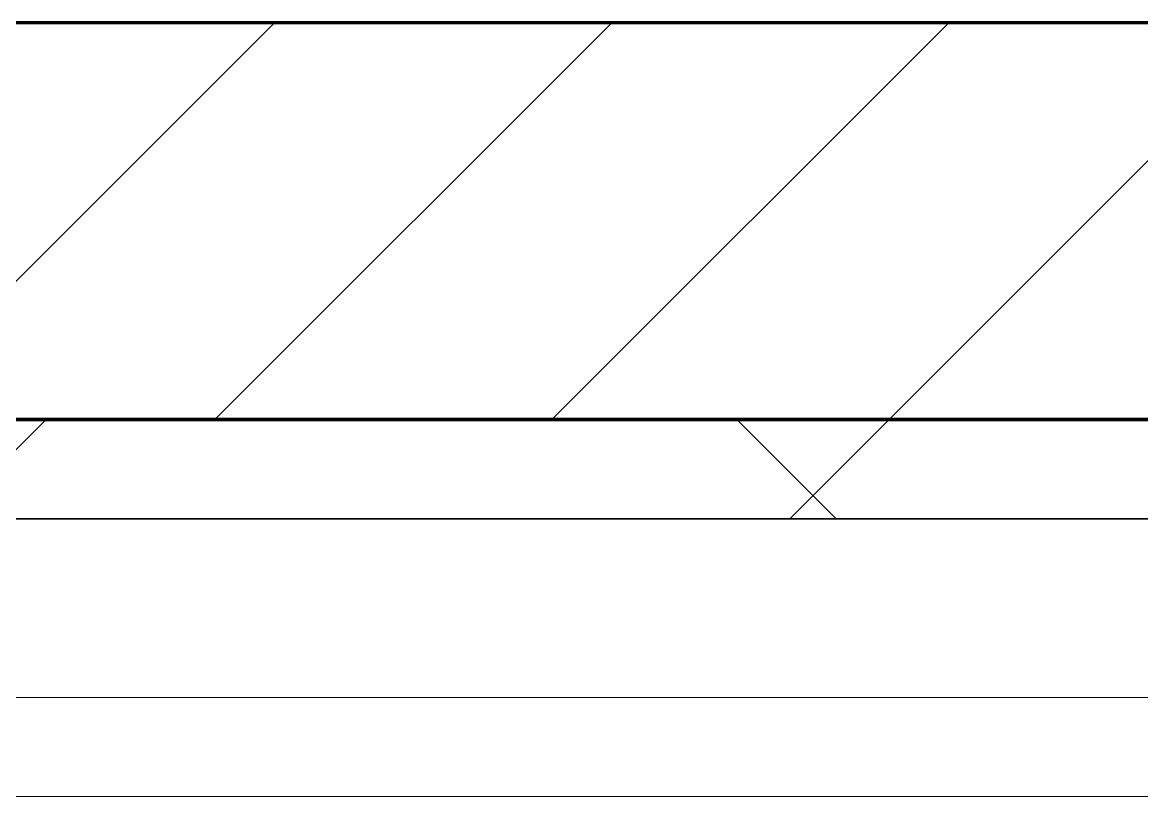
# Model space of a CAD drawing. Header units: millimetres. Extents: x -794868 to -715506, y -16735 to 22434.
# Drawn here: x -723556 to -722992, y 3879 to 4269 of the extents above; entities that cross this region are included whole.
import ezdxf

# ---------------------------------------------------------------- set-up
doc = ezdxf.new("R2010")
doc.units = ezdxf.units.MM
for name, color, linetype, lineweight in [('A-GLAZ-CURT', 2, 'Continuous', 9), ('A-WALL', 5, 'Continuous', 35), ('A-WALL-FNSH', 2, 'Continuous', 35), ('A-WALL-PATT', 1, 'Continuous', 35)]:
    doc.layers.add(name, color=color, linetype=linetype, lineweight=lineweight)

# ---------------------------------------------------------------- blocks, each defined once
blk = doc.blocks.new('System Panel - DPA-AR_Metal Ceiling Rectangular Panel-V13-4262-01 ENLARGED UPPER PLATFORM LEVEL - REFLECTED CEILING PLAN - SHEET 3')
at = {"layer": 'A-GLAZ-CURT'}
for p, q in [((-721907.37, 4019.02), (-724307.37, 4019.02)), ((-724307.37, 4019.02), (-721907.37, 4019.02)), ((-724307.37, 3929.03), (-721907.37, 3929.03)), ((-721907.37, 3929.03), (-724307.37, 3929.03))]:
    blk.add_line(p, q, dxfattribs=at)
blk = doc.blocks.new('System Panel - DPA-AR_Metal Ceiling Rectangular Panel-V22-4262-01 ENLARGED UPPER PLATFORM LEVEL - REFLECTED CEILING PLAN - SHEET 3')
at = {"layer": 'A-GLAZ-CURT'}
for p, q in [((-773182.37, 3879.03), (-775582.37, 3879.03)), ((-775582.37, 3879.03), (-773182.37, 3879.03))]:
    blk.add_line(p, q, dxfattribs=at)
blk = doc.blocks.new('PPLS-PP19_Custom Tile Pattern - Custom Tile Pattern-V77-4262-01 ENLARGED UPPER PLATFORM LEVEL - REFLECTED CEILING PLAN - SHEET 3')
at = {"layer": 'A-GLAZ-CURT'}
for p, q in [((-300, 0), (300, 0)), ((300, 0), (-300, 0)), ((195.99, 0), (203.78, 0)), ((203.78, 0), (195.99, 0)), ((204.65, 0), (213.31, 0)), ((213.31, 0), (204.65, 0)), ((230.06, 0), (300, 0)), ((-300, -50), (300, -50)), ((300, -50), (-300, -50))]:
    blk.add_line(p, q, dxfattribs=at)
for points, knots in [([(-135.66, 0), (-132.44, 0), (-124.68, 0), (-107.3, 0), (-90.42, 0), (-75.26, 0), (-68.41, 0), (-65.12, 0), (-63.63, 0)], [-4306.218635, -4306.218635, -4306.218635, -4306.218635, -4054.690705, -3793.097032, -3402.597032, -3144.956779, -3050.982048, -2969.237017, -2969.237017, -2969.237017, -2969.237017]), ([(-86.16, 0), (-91.37, 0), (-104.13, 0), (-121.8, 0), (-132.76, 0), (-135.61, 0)], [-1681.3698, -1681.3698, -1681.3698, -1681.3698, -1374.161226, -945.742622, -784.803063, -784.803063, -784.803063, -784.803063]), ([(-26.75, 0), (-27.82, 0), (-36.18, 0), (-53.55, 0), (-78.2, 0), (-109.57, 0), (-125.59, 0), (-135.57, 0)], [-8718.362214, -8718.362214, -8718.362214, -8718.362214, -8532.293389, -8073.216054, -7508.296369, -7004.680444, -6517.62769, -6517.62769, -6517.62769, -6517.62769]), ([(-72.93, 0), (-75.51, 0), (-91.45, 0), (-114.41, 0), (-135.21, 0), (-135.39, 0)], [-19442.345229, -19442.345229, -19442.345229, -19442.345229, -18935.241197, -17136.203329, -17120.441938, -17120.441938, -17120.441938, -17120.441938]), ([(-134.15, 0), (-133.32, 0), (-130.31, 0), (-117.33, 0), (-92.04, 0), (-77.37, 0), (-69.88, 0), (-67.71, 0)], [-7657.439573, -7657.439573, -7657.439573, -7657.439573, -7293.749979, -6839.55839, -6236.997189, -5713.340575, -5455.961046, -5455.961046, -5455.961046, -5455.961046]), ([(-126.5, 0), (-122.44, 0), (-108.71, 0), (-88.96, 0), (-73.63, 0), (-67.66, 0)], [-5231.017328, -5231.017328, -5231.017328, -5231.017328, -4994.692869, -4542.524482, -4134.96705, -4134.96705, -4134.96705, -4134.96705]), ([(-125.15, 0), (-124.93, 0), (-121.96, 0), (-113.01, 0), (-98.9, 0), (-85.29, 0), (-73.12, 0), (-68.21, 0), (-68.04, 0)], [-3362.7396, -3362.7396, -3362.7396, -3362.7396, -3342.215224, -3074.362186, -2902.289527, -2605.247022, -2322.099534, -2311.883475, -2311.883475, -2311.883475, -2311.883475]), ([(-36.33, 0), (-36.43, 0), (-37.27, 0), (-45.02, 0), (-46.13, 0), (-60.59, 0), (-81.23, 0), (-99.51, 0), (-114.02, 0), (-117.28, 0), (-118.78, 0)], [-1855.773136, -1855.773136, -1855.773136, -1855.773136, -1810.870157, -1672.078046, -1405.135169, -1060.00838, -740.068933, -229.489605, -116.330425, 0, 0, 0, 0]), ([(-67.91, 0), (-72.98, 0), (-87.79, 0), (-107.61, 0), (-116.56, 0), (-117.56, 0)], [-2627.997013, -2627.997013, -2627.997013, -2627.997013, -2193.204658, -1433.981041, -985.49888, -985.49888, -985.49888, -985.49888]), ([(-115.82, 0), (-114.96, 0), (-110.41, 0), (-96.78, 0), (-71.33, 0), (-42.53, 0), (-15.24, 0), (-3.81, 0), (-0.97, 0)], [-5724.064692, -5724.064692, -5724.064692, -5724.064692, -5430.283136, -5103.229623, -4799.173296, -4065.652676, -3589.737505, -3410.081093, -3410.081093, -3410.081093, -3410.081093]), ([(0.18, 0), (-2.47, 0), (-12.93, 0), (-25.64, 0), (-40, 0), (-56.24, 0), (-75.59, 0), (-94, 0), (-112.01, 0), (-114.94, 0), (-115.63, 0)], [-2672.309529, -2672.309529, -2672.309529, -2672.309529, -2518.50168, -2125.455881, -1792.521578, -1466.981642, -1208.454564, -789.402658, -501.969187, -243.577221, -243.577221, -243.577221, -243.577221]), ([(-91.46, 0), (-90.09, 0), (-84.7, 0), (-77.43, 0), (-72.73, 0), (-72.64, 0), (-72.64, 0)], [-19832.387487, -19832.387487, -19832.387487, -19832.387487, -19753.885894, -19541.04734, -19478.625389, -19471.062469, -19471.062469, -19471.062469, -19471.062469]), ([(-68.48, 0), (-68.89, 0), (-74.82, 0), (-80.63, 0), (-86.16, 0)], [-2031.655175, -2031.655175, -2031.655175, -2031.655175, -2007.031671, -1681.3698, -1681.3698, -1681.3698, -1681.3698]), ([(-29.03, 0), (-33.97, 0), (-43.74, 0), (-56.37, 0), (-71.66, 0), (-77.83, 0), (-82.66, 0), (-83.28, 0), (-83.28, 0)], [-2680.714891, -2680.714891, -2680.714891, -2680.714891, -2413.671296, -2161.752162, -2006.592567, -1646.621388, -1424.436217, -1393.971743, -1393.971743, -1393.971743, -1393.971743]), ([(-83.28, 0), (-83.28, 0), (-82.91, 0), (-76.28, 0), (-71.13, 0), (-67.7, 0)], [-1393.4169, -1393.4169, -1393.4169, -1393.4169, -1353.722004, -1274.333717, -1080.210917, -1080.210917, -1080.210917, -1080.210917]), ([(-36.62, 0), (-36.62, 0), (-40.35, 0), (-44.32, 0), (-55.09, 0), (-65.28, 0), (-67.71, 0)], [-4069.478503, -4069.478503, -4069.478503, -4069.478503, -3858.647035, -3538.256648, -2842.901703, -2633.722611, -2633.722611, -2633.722611, -2633.722611]), ([(-67.52, 0), (-64.94, 0), (-61.84, 0), (-60.36, 0), (-59.97, 0)], [-5448.562773, -5448.562773, -5448.562773, -5448.562773, -5140.470607, -5006.787413, -5006.787413, -5006.787413, -5006.787413]), ([(-67.35, 0), (-59.93, 0), (-48.14, 0), (-36.49, 0), (-33.57, 0), (-29.94, 0), (-28.57, 0)], [-1073.56893, -1073.56893, -1073.56893, -1073.56893, -651.549973, -296.515819, -83.513472, 0, 0, 0, 0]), ([(-66.59, 0), (-65.14, 0), (-59.51, 0), (-54.4, 0), (-48.53, 0), (-30.79, 0), (-18.03, 0), (8.61, 0), (15.02, 0), (22.91, 0), (31, 0), (39.04, 0), (51.19, 0), (58.74, 0), (61.34, 0), (61.45, 0)], [-4110.085044, -4110.085044, -4110.085044, -4110.085044, -4008.285538, -3689.699207, -3546.54457, -3315.260113, -2864.387349, -2439.246196, -2084.094819, -1956.422387, -1818.904206, -1645.594513, -1443.202566, -1228.752106, -1120.932285, -1120.932285, -1120.932285, -1120.932285]), ([(-66.39, 0), (-66.39, 0), (-63.63, 0), (-53.63, 0), (-34.42, 0), (-29.82, 0), (-29.19, 0)], [-2493.31794, -2493.31794, -2493.31794, -2493.31794, -2315.303971, -1809.437387, -963.711516, -666.19313, -666.19313, -666.19313, -666.19313]), ([(31.18, 0), (25.97, 0), (11.99, 0), (-16.92, 0), (-47.42, 0), (-65.77, 0), (-66.37, 0), (-66.38, 0)], [-4496.803627, -4496.803627, -4496.803627, -4496.803627, -4222.080604, -3745.412743, -2981.410125, -2542.574734, -2498.224237, -2498.224237, -2498.224237, -2498.224237]), ([(-63.63, 0), (-61.49, 0), (-57.39, 0), (-54.49, 0), (-45.2, 0), (-40.79, 0), (-40.46, 0), (-40.44, 0)], [-2969.237017, -2969.237017, -2969.237017, -2969.237017, -2851.217951, -2734.127174, -2474.780881, -2410.990208, -2350.645972, -2350.645972, -2350.645972, -2350.645972]), ([(-58.83, 0), (-58.37, 0), (-57.29, 0), (-54.23, 0), (-46.33, 0), (-42.62, 0), (-41.76, 0)], [-4859.52896, -4859.52896, -4859.52896, -4859.52896, -4680.891996, -4469.85053, -4321.566175, -4270.495146, -4270.495146, -4270.495146, -4270.495146]), ([(-51.83, 0), (-51.83, 0), (-51.78, 0), (-47.4, 0), (-46.01, 0), (-40.22, 0), (-36.78, 0)], [-632.814994, -632.814994, -632.814994, -632.814994, -627.965721, -508.377888, -260.442412, 0, 0, 0, 0]), ([(0.16, 0), (-0.77, 0), (-8.1, 0), (-20.62, 0), (-32.81, 0), (-44.85, 0), (-51.43, 0), (-51.79, 0)], [-1665.369307, -1665.369307, -1665.369307, -1665.369307, -1617.263037, -1290.787923, -1039.307308, -819.71621, -644.910881, -644.910881, -644.910881, -644.910881]), ([(-41.76, 0), (-39.9, 0), (-37.72, 0), (-36.92, 0), (-36.77, 0)], [-4270.495146, -4270.495146, -4270.495146, -4270.495146, -4161.040818, -4106.245333, -4106.245333, -4106.245333, -4106.245333]), ([(-36.78, 0), (-32.43, 0), (-20.62, 0), (-7.58, 0), (0.15, 0)], [-6191.144455, -6191.144455, -6191.144455, -6191.144455, -5862.463379, -5430.746429, -5430.746429, -5430.746429, -5430.746429]), ([(-36.29, 0), (-36.29, 0), (-34.66, 0), (-28.88, 0), (-26.95, 0), (-26.54, 0)], [-9150.272121, -9150.272121, -9150.272121, -9150.272121, -9057.163041, -8919.836787, -8834.607043, -8834.607043, -8834.607043, -8834.607043]), ([(30.82, 0), (29.27, 0), (20.14, 0), (3.54, 0), (-16.58, 0), (-34.76, 0), (-36.04, 0)], [-10462.034656, -10462.034656, -10462.034656, -10462.034656, -10363.088938, -9884.23066, -9424.652049, -9182.880979, -9182.880979, -9182.880979, -9182.880979]), ([(-33.34, 0), (-33.34, 0), (-32.93, 0), (-31.16, 0), (-30.52, 0)], [-2415.024266, -2415.024266, -2415.024266, -2415.024266, -2357.633367, -2323.618664, -2323.618664, -2323.618664, -2323.618664]), ([(70.61, 0), (66.16, 0), (55.8, 0), (39.61, 0), (24.74, 0), (2.64, 0), (-17.84, 0), (-30.57, 0), (-31.82, 0), (-32, 0)], [-4647.237329, -4647.237329, -4647.237329, -4647.237329, -4326.416877, -4098.545751, -3766.694881, -3333.063701, -2994.501669, -2698.150104, -2614.070998, -2614.070998, -2614.070998, -2614.070998]), ([(-30.76, 0), (-30.73, 0), (-29.99, 0), (-23.47, 0), (-15.75, 0), (-15.19, 0)], [-54176.191683, -54176.191683, -54176.191683, -54176.191683, -54157.274271, -53749.15266, -53717.791567, -53717.791567, -53717.791567, -53717.791567]), ([(-30.52, 0), (-27.11, 0), (-17.83, 0), (5.99, 0), (22.06, 0), (37.44, 0), (45.92, 0), (57.68, 0), (63.32, 0), (67.98, 0)], [-2323.618664, -2323.618664, -2323.618664, -2323.618664, -2142.497158, -1716.209403, -1206.526904, -1089.329421, -901.315459, -753.071572, -499.492426, -499.492426, -499.492426, -499.492426]), ([(-13, 0), (-14.35, 0), (-17.68, 0), (-25.97, 0), (-29.52, 0), (-30.21, 0)], [-55207.591944, -55207.591944, -55207.591944, -55207.591944, -54789.006179, -54461.685999, -54290.791712, -54290.791712, -54290.791712, -54290.791712]), ([(0.19, 0), (-4.56, 0), (-14.34, 0), (-24.92, 0), (-29.03, 0)], [-3261.158873, -3261.158873, -3261.158873, -3261.158873, -2903.012179, -2680.714891, -2680.714891, -2680.714891, -2680.714891]), ([(-28.98, 0), (-28.66, 0), (-27.39, 0), (-24.45, 0), (-22.56, 0)], [-166.548282, -166.548282, -166.548282, -166.548282, -102.06493, 0, 0, 0, 0]), ([(-28.57, 0), (-26.93, 0), (-20.29, 0), (-11.45, 0), (2.08, 0), (13.15, 0), (21.24, 0), (24.62, 0), (24.72, 0), (24.72, 0)], [-5361.429781, -5361.429781, -5361.429781, -5361.429781, -5261.36855, -5050.479954, -4785.90057, -4596.498881, -4445.288762, -4384.376941, -4376.041937, -4376.041937, -4376.041937, -4376.041937]), ([(-22.56, 0), (-20.27, 0), (-17.03, 0), (-11.36, 0), (-7.66, 0), (-6.6, 0), (-6.44, 0)], [-56468.192263, -56468.192263, -56468.192263, -56468.192263, -56344.022017, -56303.229861, -56166.290093, -56124.392176, -56124.392176, -56124.392176, -56124.392176]), ([(-15.19, 0), (-13.07, 0), (7.48, 0), (42.82, 0), (88.72, 0), (120.63, 0), (138.28, 0), (138.53, 0)], [-461.142613, -461.142613, -461.142613, -461.142613, -429.606584, -390.253598, -346.313304, -291.370682, -290.5735, -290.5735, -290.5735, -290.5735]), ([(-6.54, 0), (-6.73, 0), (-7.2, 0), (-7.6, 0), (-7.79, 0)], [-56009.792147, -56009.792147, -56009.792147, -56009.792147, -55949.290093, -55895.192118, -55895.192118, -55895.192118, -55895.192118]), ([(-2.63, 0), (-2.47, 0), (-1.99, 0), (-1.05, 0), (-0.89, 0)], [-226.825321, -226.825321, -226.825321, -226.825321, -220.269177, -219.003758, -219.003758, -219.003758, -219.003758]), ([(-0.08, 0), (1.6, 0), (5.99, 0), (15.97, 0), (22.54, 0), (24.49, 0)], [-217.107559, -217.107559, -217.107559, -217.107559, -206.416616, -198.214427, -187.717507, -187.717507, -187.717507, -187.717507]), ([(103.09, 0), (101.08, 0), (86.31, 0), (63.34, 0), (35.84, 0), (12, 0), (4.32, 0), (0.27, 0), (0.13, 0)], [-375.435014, -375.435014, -375.435014, -375.435014, -369.147452, -330.153101, -307.516438, -285.83788, -246.234814, -244.773777, -244.773777, -244.773777, -244.773777]), ([(0.24, 0), (1.75, 0), (6.27, 0), (9.64, 0), (10.14, 0), (10.18, 0)], [-3383.987511, -3383.987511, -3383.987511, -3383.987511, -3285.047089, -3066.359526, -3044.715262, -3044.715262, -3044.715262, -3044.715262]), ([(9.32, 0), (9.08, 0), (7.65, 0), (4.59, 0), (1.24, 0), (0.54, 0)], [-2922.926651, -2922.926651, -2922.926651, -2922.926651, -2882.788014, -2720.818881, -2679.34943, -2679.34943, -2679.34943, -2679.34943]), ([(8.33, 0), (8.19, 0), (7.18, 0), (4.13, 0), (0.91, 0), (0.79, 0)], [-3574.286521, -3574.286521, -3574.286521, -3574.286521, -3526.962355, -3285.499107, -3276.429311, -3276.429311, -3276.429311, -3276.429311]), ([(76.63, 0), (74.8, 0), (67.65, 0), (53.52, 0), (37, 0), (24.07, 0), (13.78, 0), (5.66, 0), (0.83, 0)], [-3095.572228, -3095.572228, -3095.572228, -3095.572228, -2950.589685, -2634.532728, -2313.748533, -2106.613311, -1925.670641, -1676.76829, -1676.76829, -1676.76829, -1676.76829]), ([(0.88, 0), (2.25, 0), (17.53, 0), (43.36, 0), (70.92, 0), (82.12, 0), (83.66, 0)], [-5417.251398, -5417.251398, -5417.251398, -5417.251398, -5340.621928, -4573.028122, -4094.177415, -3869.465285, -3869.465285, -3869.465285, -3869.465285]), ([(24.69, 0), (24.54, 0), (20.99, 0), (15.48, 0), (10.8, 0), (9.63, 0)], [-4368.572414, -4368.572414, -4368.572414, -4368.572414, -4306.476363, -4080.000647, -3772.857994, -3772.857994, -3772.857994, -3772.857994]), ([(18.16, 0), (19.15, 0), (24.25, 0), (25.66, 0), (26.12, 0)], [-5700.113719, -5700.113719, -5700.113719, -5700.113719, -5554.232259, -5302.431367, -5302.431367, -5302.431367, -5302.431367]), ([(114.39, 0), (114.2, 0), (112.08, 0), (105.42, 0), (92.38, 0), (85.59, 0), (74.4, 0), (62.26, 0), (51.85, 0), (43.81, 0), (29.53, 0), (20.67, 0), (18.85, 0), (18.16, 0)], [-8148.58938, -8148.58938, -8148.58938, -8148.58938, -8105.191388, -7723.759874, -7531.75727, -7135.649961, -6924.452779, -6738.82075, -6548.303034, -6314.283804, -6135.05769, -5972.647715, -5832.674503, -5832.674503, -5832.674503, -5832.674503]), ([(27.44, 0), (27.9, 0), (29.54, 0), (38.07, 0), (53.39, 0), (71.67, 0), (84.83, 0), (86.01, 0), (92.51, 0), (94.33, 0)], [-5037.309798, -5037.309798, -5037.309798, -5037.309798, -4887.603822, -4705.298446, -4353.683244, -3960.84581, -3759.045785, -3336.541051, -2783.776468, -2783.776468, -2783.776468, -2783.776468]), ([(27.89, 0), (29.09, 0), (33.4, 0), (48.37, 0), (71.92, 0), (100.57, 0), (116.36, 0), (128.63, 0), (128.95, 0)], [-147.777612, -147.777612, -147.777612, -147.777612, -135.792042, -118.513713, -97.899267, -63.759246, -39.050993, -35.895543, -35.895543, -35.895543, -35.895543]), ([(53.18, 0), (53.06, 0), (52.22, 0), (44.99, 0), (36.46, 0), (30.82, 0)], [-622.740158, -622.740158, -622.740158, -622.740158, -566.066452, -360.610861, 0, 0, 0, 0]), ([(135.11, 0), (126.61, 0), (106.64, 0), (76.86, 0), (57.82, 0), (46.51, 0), (41.18, 0), (36.02, 0), (35.54, 0), (35.54, 0)], [-447.436494, -447.436494, -447.436494, -447.436494, -401.860199, -357.622665, -341.267687, -334.000314, -326.15566, -319.318397, -317.489778, -317.489778, -317.489778, -317.489778]), ([(36.29, 0), (37.77, 0), (48.82, 0), (57.87, 0), (65.28, 0), (67.8, 0)], [-314.598523, -314.598523, -314.598523, -314.598523, -305.899624, -287.17622, -277.699086, -277.699086, -277.699086, -277.699086]), ([(61.47, 0), (61.47, 0), (61.21, 0), (54.61, 0), (53.71, 0), (53.56, 0)], [-1113.311073, -1113.311073, -1113.311073, -1113.311073, -1096.402191, -891.204116, -747.28819, -747.28819, -747.28819, -747.28819]), ([(68.03, 0), (75.44, 0), (97.98, 0), (124.45, 0), (132.42, 0), (134.6, 0)], [-277.402263, -277.402263, -277.402263, -277.402263, -249.500363, -194.761443, -152.241002, -152.241002, -152.241002, -152.241002]), ([(135.92, 0), (121.3, 0), (98.7, 0), (75.66, 0), (68.04, 0)], [-106.196254, -106.196254, -106.196254, -106.196254, -59.610984, -36.738894, -36.738894, -36.738894, -36.738894]), ([(68.84, 0), (70.01, 0), (72.88, 0), (75.22, 0), (76.03, 0), (76.21, 0)], [-484.087222, -484.087222, -484.087222, -484.087222, -421.953223, -334.951786, -290.452333, -290.452333, -290.452333, -290.452333]), ([(76.22, 0), (75.58, 0), (73.64, 0), (71.05, 0), (70.61, 0)], [-193.634889, -193.634889, -193.634889, -193.634889, -31.537676, 0, 0, 0, 0]), ([(94.4, 0), (94.4, 0), (94.64, 0), (99.11, 0), (108.97, 0), (120.79, 0), (139.94, 0), (163.31, 0), (185.23, 0), (193.62, 0), (194.69, 0), (194.79, 0)], [-2348.345796, -2348.345796, -2348.345796, -2348.345796, -2310.419338, -2233.599744, -2052.234781, -1843.028543, -1530.39897, -1095.004608, -529.74427, -295.064701, -265.121568, -265.121568, -265.121568, -265.121568]), ([(129.02, 0), (129.02, 0), (124.41, 0), (122.35, 0), (114.96, 0), (108.04, 0), (103.09, 0)], [-35.386604, -35.386604, -35.386604, -35.386604, -31.430235, -22.807238, -15.488593, 0, 0, 0, 0]), ([(157.9, 0), (156.77, 0), (151.67, 0), (143.29, 0), (134.04, 0), (126.24, 0), (118.6, 0), (114.23, 0), (111.98, 0), (105.66, 0), (105.23, 0), (105.23, 0)], [-10292.955006, -10292.955006, -10292.955006, -10292.955006, -10098.273015, -9847.788484, -9677.714971, -9567.007022, -9453.21225, -9220.200448, -9012.77275, -8966.157302, -8929.495943, -8929.495943, -8929.495943, -8929.495943]), ([(105.26, 0), (105.52, 0), (111.01, 0), (112.65, 0), (113.59, 0)], [-8920.561005, -8920.561005, -8920.561005, -8920.561005, -8814.835624, -8577.462505, -8577.462505, -8577.462505, -8577.462505]), ([(128.58, 0), (128.8, 0), (130.16, 0), (139.26, 0), (152.67, 0), (161.24, 0), (162.19, 0), (162.75, 0)], [-633.326174, -633.326174, -633.326174, -633.326174, -627.736123, -618.981161, -602.094757, -592.980799, -581.414464, -581.414464, -581.414464, -581.414464]), ([(135.63, 0), (134.73, 0), (132.69, 0), (129.87, 0), (129.11, 0)], [-662.990008, -662.990008, -662.990008, -662.990008, -651.020627, -640.742133, -640.742133, -640.742133, -640.742133]), ([(168.37, 0), (167.68, 0), (162.47, 0), (152.16, 0), (137.71, 0), (135.93, 0)], [-543.375029, -543.375029, -543.375029, -543.375029, -530.793311, -458.593899, -448.916754, -448.916754, -448.916754, -448.916754]), ([(193.8, 0), (193.33, 0), (190.11, 0), (183.13, 0), (171, 0), (161.95, 0), (161.28, 0), (158.35, 0), (157.85, 0), (157.77, 0)], [-11665.349007, -11665.349007, -11665.349007, -11665.349007, -11565.880756, -11105.624034, -10839.086983, -10768.332124, -10666.779182, -10580.760289, -10550.278881, -10550.278881, -10550.278881, -10550.278881]), ([(202.77, 0), (190.94, 0), (176.58, 0), (159.34, 0), (158.33, 0), (158.3, 0)], [-185.029123, -185.029123, -185.029123, -185.029123, -143.776725, -129.632772, -123.352749, -123.352749, -123.352749, -123.352749]), ([(159.07, 0), (159.13, 0), (160.84, 0), (165.21, 0), (174.15, 0), (185.98, 0), (208.82, 0), (219.42, 0), (230.06, 0)], [-115.643202, -115.643202, -115.643202, -115.643202, -114.681583, -87.660824, -65.295536, -41.623857, -24.459831, 0, 0, 0, 0]), ([(162.75, 0), (165.4, 0), (170.91, 0), (172.61, 0), (172.61, 0)], [-111.264224, -111.264224, -111.264224, -111.264224, -56.742688, -19.085662, -19.085662, -19.085662, -19.085662]), ([(203.78, 0), (194.15, 0), (182.94, 0), (174.27, 0), (169.67, 0), (168.99, 0)], [-8714.29315, -8714.29315, -8714.29315, -8714.29315, -8253.978395, -8152.463617, -8069.855175, -8069.855175, -8069.855175, -8069.855175]), ([(203.84, 0), (199.23, 0), (187.25, 0), (175.3, 0), (169.49, 0)], [-183.431205, -183.431205, -183.431205, -183.431205, -162.427601, -142.916156, -142.916156, -142.916156, -142.916156]), ([(171.51, 0), (176.48, 0), (193.23, 0), (199.36, 0), (202.61, 0), (203.85, 0)], [-7971.819559, -7971.819559, -7971.819559, -7971.819559, -7784.112253, -7606.717214, -7479.538558, -7479.538558, -7479.538558, -7479.538558]), ([(172.07, 0), (177.66, 0), (187.87, 0), (198.84, 0), (202.75, 0), (203.09, 0)], [-255.364076, -255.364076, -255.364076, -255.364076, -237.955587, -223.92608, -222.566766, -222.566766, -222.566766, -222.566766]), ([(203.76, 0), (205.21, 0), (208.44, 0), (213.96, 0), (215.11, 0)], [-221.669454, -221.669454, -221.669454, -221.669454, -215.862851, -208.75215, -208.75215, -208.75215, -208.75215]), ([(300, 0), (286.53, 0), (254.22, 0), (221.23, 0), (204.29, 0), (203.77, 0)], [-285.253232, -285.253232, -285.253232, -285.253232, -244.693688, -187.987675, -186.190046, -186.190046, -186.190046, -186.190046]), ([(247.1, 0), (246.76, 0), (245.04, 0), (238.34, 0), (226.56, 0), (221.1, 0), (210.25, 0), (204, 0)], [-9649.085549, -9649.085549, -9649.085549, -9649.085549, -9581.591397, -9406.094246, -9221.510254, -9016.44624, -8717.832359, -8717.832359, -8717.832359, -8717.832359]), ([(204.88, 0), (206.32, 0), (209.62, 0), (213.9, 0), (241.96, 0), (266.73, 0), (281.71, 0), (291.71, 0), (296.52, 0), (297.86, 0), (298.09, 0)], [-7443.711741, -7443.711741, -7443.711741, -7443.711741, -7289.299508, -7042.621073, -6582.165592, -6068.460911, -5766.029927, -5566.724884, -5280.360606, -5199.253518, -5199.253518, -5199.253518, -5199.253518]), ([(215.22, 0), (214.62, 0), (210.69, 0), (207.68, 0), (204.9, 0)], [-203.825446, -203.825446, -203.825446, -203.825446, -198.527383, -185.084126, -185.084126, -185.084126, -185.084126]), ([(300, 0), (288.22, 0), (262, 0), (230.43, 0), (219.94, 0), (219.02, 0)], [-12528.858583, -12528.858583, -12528.858583, -12528.858583, -11905.454923, -11162.864862, -10856.732305, -10856.732305, -10856.732305, -10856.732305]), ([(219.9, 0), (220.86, 0), (227.84, 0), (242.06, 0), (246.54, 0), (246.96, 0)], [-10670.940496, -10670.940496, -10670.940496, -10670.940496, -10511.382485, -9925.173265, -9834.877357, -9834.877357, -9834.877357, -9834.877357]), ([(284.76, 0), (284.76, 0), (285.09, 0), (287.47, 0), (293.59, 0), (297.76, 0), (300, 0)], [-4110.630118, -4110.630118, -4110.630118, -4110.630118, -4053.389046, -3959.664717, -3862.421465, -3746.95702, -3746.95702, -3746.95702, -3746.95702]), ([(297.38, 0), (295.84, 0), (291.62, 0), (285.38, 0), (284.87, 0)], [-4803.172655, -4803.172655, -4803.172655, -4803.172655, -4358.271401, -4143.037883, -4143.037883, -4143.037883, -4143.037883])]:
    blk.add_open_spline(points, degree=3, knots=knots, dxfattribs=at)
for points in [[(-67.67, 0), (-66.66, 0), (-65.74, 0), (-65.07, 0)], [(-63.96, 0), (-64.09, 0), (-65.68, 0), (-67.63, 0)], [(-39.84, 0), (-39.08, 0), (-38.11, 0), (-37.36, 0)], [(-0.53, 0), (-1.24, 0), (-1.86, 0), (-2.25, 0)], [(24.49, 0), (25.23, 0), (25.72, 0), (26.04, 0)], [(66.89, 0), (55.03, 0), (43.11, 0), (31.18, 0)], [(80.35, 0), (79.57, 0), (78.27, 0), (76.63, 0)], [(84.06, 0), (83.48, 0), (82.41, 0), (81.72, 0)], [(137.1, 0), (136.76, 0), (136.37, 0), (135.94, 0)], [(168.74, 0), (168.74, 0), (169.81, 0), (171.51, 0)], [(195.11, 0), (194.91, 0), (194.44, 0), (193.8, 0)]]:
    blk.add_open_spline(points, degree=3, dxfattribs=at)
blk = doc.blocks.new('PPLS-PP19_Custom Tile Pattern - Custom Tile Pattern-V78-4262-01 ENLARGED UPPER PLATFORM LEVEL - REFLECTED CEILING PLAN - SHEET 3')
at = {"layer": 'A-GLAZ-CURT'}
for p, q in [((-300, 0), (300, 0)), ((300, 0), (-300, 0)), ((-293.07, 0), (-275.75, 0)), ((-275.75, 0), (-293.07, 0)), ((-222.32, 0), (-205, 0)), ((-205, 0), (-222.32, 0)), ((-300, -50), (300, -50)), ((300, -50), (-300, -50))]:
    blk.add_line(p, q, dxfattribs=at)
at = {"layer": 'A-GLAZ-CURT', "flags": 128}
for points in [[(-300, 0), (-291.56, 0), (-283.3, 0), (-275.2, 0), (-267.26, 0), (-260.45, 0)], [(-260.45, 0), (-267.51, 0), (-275.48, 0), (-283.55, 0), (-291.73, 0), (-300, 0)], [(-125.17, 0), (-128.55, 0), (-134.16, 0), (-140.03, 0), (-145.5, 0), (-150.63, 0), (-155.53, 0), (-160.27, 0), (-164.95, 0), (-169.65, 0), (-174.47, 0), (-179.49, 0), (-184.81, 0), (-190.44, 0), (-196.37, 0), (-202.58, 0), (-209.04, 0), (-215.73, 0), (-222.63, 0), (-229.72, 0), (-236.97, 0), (-244.39, 0), (-251.96, 0), (-259.67, 0)], [(-259.45, 0), (-251.77, 0), (-244.2, 0), (-236.74, 0), (-229.36, 0), (-222.06, 0), (-214.83, 0), (-207.71, 0), (-200.76, 0), (-194.02, 0), (-187.54, 0), (-181.38, 0), (-175.58, 0), (-170.25, 0), (-165.64, 0), (-162.01, 0), (-159.53, 0), (-157.46, 0), (-154.52, 0), (-149.42, 0), (-141.84, 0), (-132.81, 0), (-126.08, 0)]]:
    blk.add_lwpolyline(points, dxfattribs=at)
at = {"layer": 'A-GLAZ-CURT'}
for points, knots in [([(-300, 0), (-284.65, 0), (-244.24, 0), (-211.24, 0), (-192.58, 0)], [-5323.127839, -5323.127839, -5323.127839, -5323.127839, -4502.809032, -3119.223872, -3119.223872, -3119.223872, -3119.223872]), ([(-125.61, 0), (-128.62, 0), (-154.17, 0), (-202.69, 0), (-262.56, 0), (-294.48, 0), (-300, 0)], [-17411.007533, -17411.007533, -17411.007533, -17411.007533, -17136.203329, -15131.813646, -13729.592194, -13439.944408, -13439.944408, -13439.944408, -13439.944408]), ([(-137.88, 0), (-140.56, 0), (-147.66, 0), (-147.69, 0), (-158.72, 0), (-174.02, 0), (-185.59, 0), (-209.77, 0), (-232.01, 0), (-255.22, 0), (-262.59, 0), (-264.9, 0), (-265.4, 0)], [-3187.727384, -3187.727384, -3187.727384, -3187.727384, -2919.378265, -2477.344047, -2237.412286, -2029.680487, -1755.085331, -1400.429864, -858.079193, -543.655514, -208.940337, 0, 0, 0, 0]), ([(-258.6, 0), (-257.91, 0), (-254.26, 0), (-241.25, 0), (-225.99, 0), (-213.1, 0), (-202.5, 0), (-196.02, 0), (-192.58, 0)], [-5722.54675, -5722.54675, -5722.54675, -5722.54675, -5657.471696, -5413.335975, -5017.494783, -4832.723979, -4666.091899, -4468.978628, -4468.978628, -4468.978628, -4468.978628]), ([(-133.82, 0), (-135.51, 0), (-137.8, 0), (-149.31, 0), (-162.01, 0), (-177.91, 0), (-199.46, 0), (-216.65, 0), (-231.26, 0), (-233.46, 0), (-234, 0)], [-2731.647847, -2731.647847, -2731.647847, -2731.647847, -2418.507304, -2308.929706, -2113.765672, -1763.376603, -1422.553702, -978.033455, -846.069444, -682.911962, -682.911962, -682.911962, -682.911962]), ([(-233.49, 0), (-233.44, 0), (-232.38, 0), (-230.74, 0), (-225.3, 0), (-223.63, 0)], [-455.274641, -455.274641, -455.274641, -455.274641, -440.605512, -119.536984, 0, 0, 0, 0]), ([(-223.63, 0), (-219.39, 0), (-208.51, 0), (-197.93, 0), (-192.59, 0)], [-5463.295695, -5463.295695, -5463.295695, -5463.295695, -5161.076232, -4867.038803, -4867.038803, -4867.038803, -4867.038803]), ([(-192.01, 0), (-186.56, 0), (-160.56, 0), (-138.31, 0), (-124.91, 0)], [-3105.157906, -3105.157906, -3105.157906, -3105.157906, -2700.551212, -1108.984966, -1108.984966, -1108.984966, -1108.984966]), ([(-192, 0), (-189.87, 0), (-182.69, 0), (-169.02, 0), (-152.12, 0), (-136.84, 0), (-128.08, 0), (-125.44, 0), (-124.73, 0)], [-4856.26284, -4856.26284, -4856.26284, -4856.26284, -4739.070012, -4465.409639, -4149.119819, -3839.893365, -3647.167523, -3541.024987, -3541.024987, -3541.024987, -3541.024987]), ([(-191.86, 0), (-190.03, 0), (-182.21, 0), (-171.77, 0), (-158.7, 0), (-157.22, 0)], [-4455.137067, -4455.137067, -4455.137067, -4455.137067, -4349.945572, -4000.813434, -3840.635403, -3840.635403, -3840.635403, -3840.635403]), ([(-152.35, 0), (-151.03, 0), (-147.71, 0), (-143.57, 0), (-138.62, 0)], [-3494.978217, -3494.978217, -3494.978217, -3494.978217, -3371.022232, -3227.460399, -3227.460399, -3227.460399, -3227.460399]), ([(-118.78, 0), (-121.86, 0), (-126.28, 0), (-136.96, 0), (-147.46, 0), (-150.03, 0), (-150.57, 0)], [-5938.474035, -5938.474035, -5938.474035, -5938.474035, -5700.061948, -5508.838257, -5298.784692, -5196.16478, -5196.16478, -5196.16478, -5196.16478]), ([(-150.34, 0), (-150.07, 0), (-147.75, 0), (-142.76, 0), (-131.72, 0), (-125.75, 0)], [-4948.728362, -4948.728362, -4948.728362, -4948.728362, -4883.323924, -4440.880425, -4082.700899, -4082.700899, -4082.700899, -4082.700899]), ([(-26.75, 0), (-27.82, 0), (-36.18, 0), (-53.55, 0), (-78.2, 0), (-110.94, 0), (-130.52, 0), (-147.74, 0), (-149.07, 0)], [-8718.362214, -8718.362214, -8718.362214, -8718.362214, -8532.293389, -8073.216054, -7508.296369, -7004.680444, -6449.282163, -6277.220794, -6277.220794, -6277.220794, -6277.220794]), ([(-148.23, 0), (-146.94, 0), (-140.15, 0), (-137.28, 0), (-133.93, 0), (-128.78, 0), (-126.5, 0)], [-6162.058746, -6162.058746, -6162.058746, -6162.058746, -6017.569127, -5560.701257, -5364.112219, -5231.017328, -5231.017328, -5231.017328, -5231.017328]), ([(-124.73, 0), (-125.4, 0), (-129.93, 0), (-139.03, 0), (-146.11, 0), (-146.95, 0)], [-980.79905, -980.79905, -980.79905, -980.79905, -945.742622, -741.901385, -489.130243, -489.130243, -489.130243, -489.130243]), ([(-146.69, 0), (-146.59, 0), (-145.49, 0), (-135.69, 0), (-128.29, 0), (-125.15, 0)], [-420.34245, -420.34245, -420.34245, -420.34245, -406.956646, -290.263673, 0, 0, 0, 0]), ([(-127.41, 0), (-131.63, 0), (-133.16, 0), (-134.09, 0), (-134.15, 0)], [-8540.990293, -8540.990293, -8540.990293, -8540.990293, -8266.114998, -8246.473386, -8246.473386, -8246.473386, -8246.473386]), ([(-134.15, 0), (-133.32, 0), (-131.16, 0), (-126.72, 0), (-124.72, 0)], [-7657.439573, -7657.439573, -7657.439573, -7657.439573, -7293.749979, -7072.125532, -7072.125532, -7072.125532, -7072.125532]), ([(-120.13, 0), (-120.14, 0), (-120.24, 0), (-121.3, 0), (-129.25, 0), (-133.82, 0)], [-2933.992132, -2933.992132, -2933.992132, -2933.992132, -2920.575025, -2840.280255, -2731.647847, -2731.647847, -2731.647847, -2731.647847]), ([(-113.43, 0), (-113.44, 0), (-113.96, 0), (-119.73, 0), (-125.43, 0), (-127.03, 0), (-127.41, 0)], [-328.499627, -328.499627, -328.499627, -328.499627, -282.672656, -98.539552, -24.539552, 0, 0, 0, 0])]:
    blk.add_open_spline(points, degree=3, knots=knots, dxfattribs=at)
blk = doc.blocks.new('*U685')
at = {"layer": 'A-GLAZ-CURT', "rotation": 180}
for name, p in [('PPLS-PP19_Custom Tile Pattern - Custom Tile Pattern-V78-4262-01 ENLARGED UPPER PLATFORM LEVEL - REFLECTED CEILING PLAN - SHEET 3', (21000, 440)), ('PPLS-PP19_Custom Tile Pattern - Custom Tile Pattern-V77-4262-01 ENLARGED UPPER PLATFORM LEVEL - REFLECTED CEILING PLAN - SHEET 3', (21600, 440))]:
    blk.add_blockref(name, p, dxfattribs=at)
at = {"layer": 'A-GLAZ-CURT'}
for name, p in [('System Panel - DPA-AR_Metal Ceiling Rectangular Panel-V13-4262-01 ENLARGED UPPER PLATFORM LEVEL - REFLECTED CEILING PLAN - SHEET 3', (744682.37, -3579.02)), ('System Panel - DPA-AR_Metal Ceiling Rectangular Panel-V22-4262-01 ENLARGED UPPER PLATFORM LEVEL - REFLECTED CEILING PLAN - SHEET 3', (795957.37, -3579.02))]:
    blk.add_blockref(name, p, dxfattribs=at)

msp = doc.modelspace()

# ---------------------------------------------------------------- hatches: boundary and pattern name
at = {"layer": 'A-WALL-PATT', "lineweight": 9}
h = msp.add_hatch(dxfattribs=at)
h.set_pattern_fill('FP_2', color=256, style=0, pattern_type=2)
h.set_pattern_definition([(45, (0, 0), (-84.852814, 84.852814), [])])
h.paths.add_polyline_path([(-720978.37, 4069.02), (-720978.37, 4269.02), (-726502.04, 4269.02), (-726502.04, 4069.02), (-721114.12, 4069.02)])
h = msp.add_hatch(dxfattribs=at)
h.set_pattern_fill('FP_3', color=256, style=0, pattern_type=2)
h.set_pattern_definition([(45, (0, 0), (-212.13203, 212.13203), []), (135, (0, 0), (-212.13203, -212.13203), [])])
h.paths.add_polyline_path([(-721521.38, 4019.02), (-720978.37, 4019.02), (-720978.37, 4069.02), (-726752.04, 4069.02), (-726752.04, 4019.02), (-721657.13, 4019.02)])

# ---------------------------------------------------------------- linework, layer by layer
at = {"layer": 'A-WALL', "color": 7, "lineweight": 70}
for p, q in [((-726502.04, 4269.02), (-720978.37, 4269.02)), ((-720978.37, 4069.02), (-726502.04, 4069.02)), ((-726502.04, 4069.02), (-720978.37, 4069.02))]:
    msp.add_line(p, q, dxfattribs=at)
at = {"layer": 'A-WALL-FNSH', "color": 250}
msp.add_line((-720978.37, 4019.02), (-726752.04, 4019.02), dxfattribs=at)

# ---------------------------------------------------------------- block references
msp.add_blockref('*U685', (-744682.37, 3579.02))

doc.saveas('drawing.dxf')
